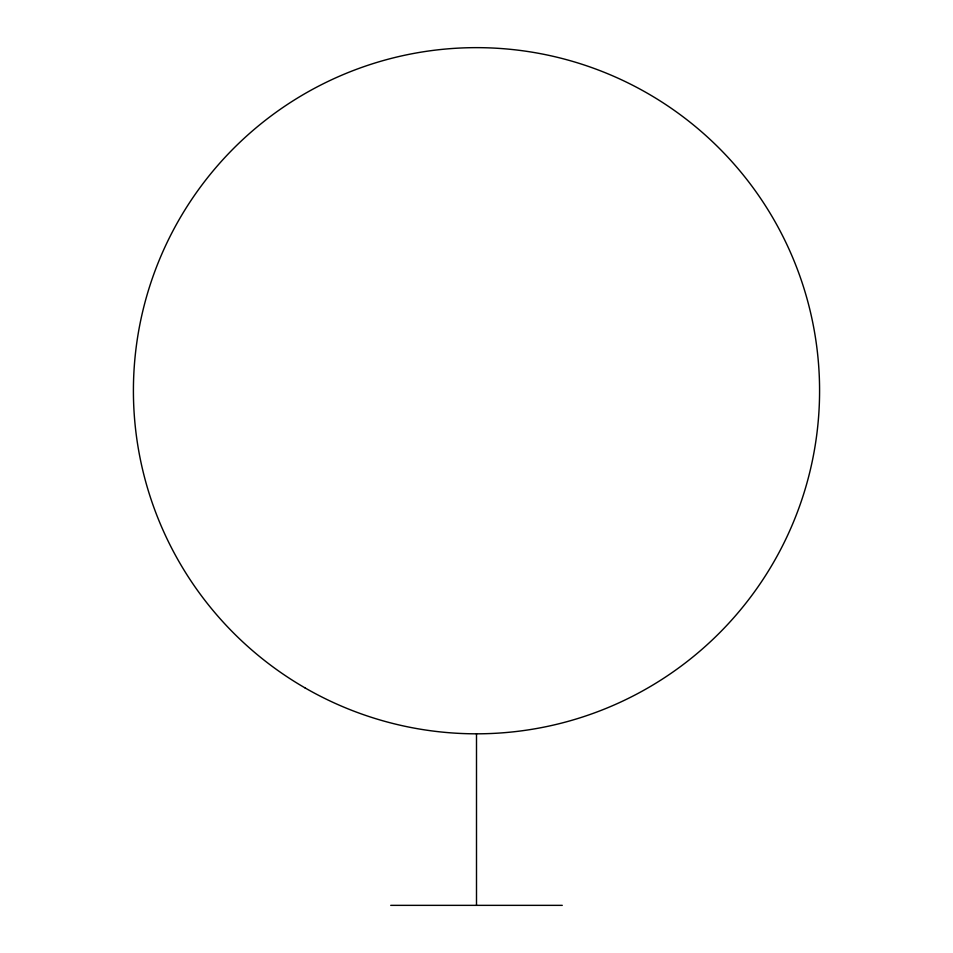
<?xml version="1.0" encoding="UTF-8"?>
<svg xmlns="http://www.w3.org/2000/svg" width="953" height="953" viewBox="0 0 953 953"><rect width="100%" height="100%" fill="white"/><g stroke="black" fill="none" stroke-linecap="round" stroke-linejoin="round"><path stroke-width="1.43" d="M390.73 905.35L562.27 905.35M476.5 733.81L476.5 905.35M304.96 687.852A343.08 343.08 0 0 0 819.58 390.73A343.08 343.08 0 0 0 304.96 93.608A343.08 343.08 0 0 0 304.96 687.852"/></g></svg>
